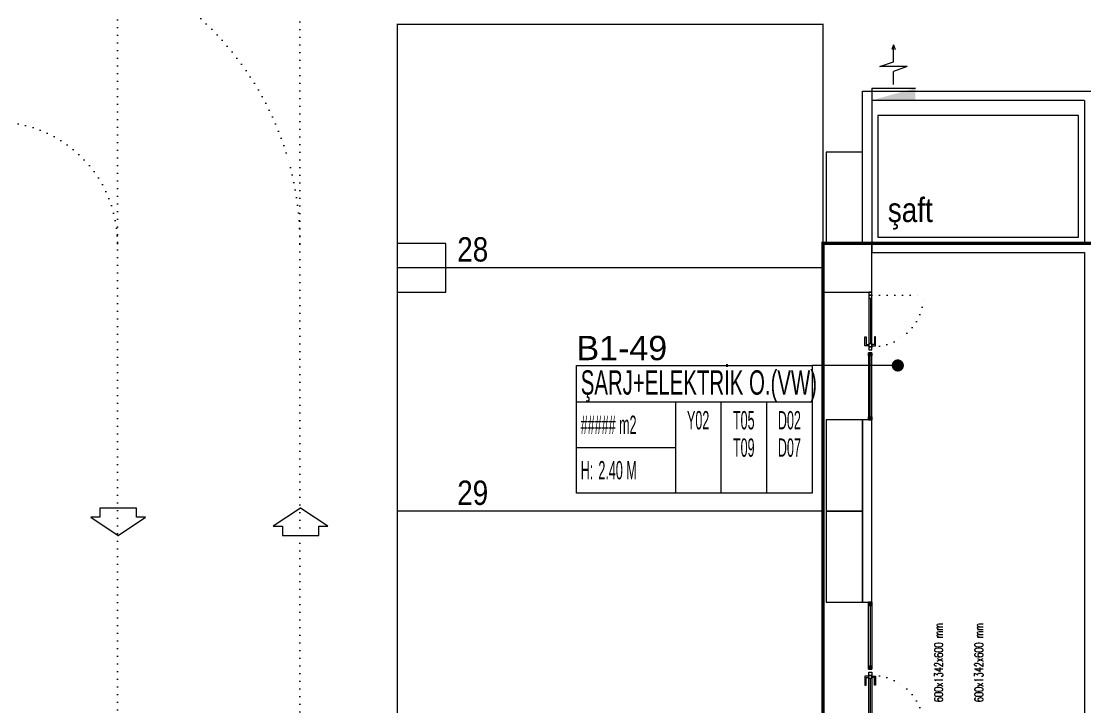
# Model space of a CAD drawing. Header units: metres. Extents: x -17822 to 152406, y -4219 to 19791.
# Drawn here: x 58342 to 60090, y 3318 to 4445 of the extents above; entities that cross this region are included whole.
import ezdxf
from ezdxf.enums import TextEntityAlignment as Align

# ---------------------------------------------------------------- set-up
doc = ezdxf.new("R2010")
doc.units = ezdxf.units.M
doc.header["$LTSCALE"] = 100
doc.header["$MEASUREMENT"] = 0
doc.linetypes.add('DOT2', pattern=[0.125, 0, -0.125])
doc.linetypes.add('HIDDEN', pattern=[0.375, 0.25, -0.125])
doc.layers.get('0').update_dxf_attribs({"color": 9, "lineweight": 9})
for name, color, linetype, lineweight in [('00', 9, 'Continuous', 9), ('01', 9, 'Continuous', 9), ('05', 9, 'Continuous', 9), ('06B', 9, 'Continuous', 9), ('06D', 9, 'Continuous', 9), ('10', 9, 'Continuous', 9), ('15', 9, 'Continuous', 9), ('20', 9, 'DOT2', 9), ('21', 9, 'Continuous', 9), ('21_mahal200', 9, 'Continuous', 9), ('32-ekipman', 9, 'Continuous', 9), ('E-AYDINLATMA VE PRİZ PANOSU', 7, 'Continuous', 30)]:
    doc.layers.add(name, color=color, linetype=linetype, lineweight=lineweight)
doc.styles.add('Arial', font='arial.ttf', dxfattribs={"height": 2.5})
doc.styles.add('E-YAZI', font='txttw.shx')
doc.styles.add('MuuM_TEXT-STANDART', font='ARIALN.TTF')
doc.dimstyles.new('MuuM_DIM200', dxfattribs={"dimscale": 20, "dimtxt": 2, "dimasz": 1, "dimexe": 1, "dimexo": 1, "dimgap": 1, "dimtad": 1, "dimdec": 1, "dimrnd": 0.5, "dimdsep": 46, "dimtxsty": 'MuuM_TEXT-STANDART', "dimblk": 'ARCHTICK', "dimcen": 0, "dimdle": 0.15, "dimclrd": 256, "dimclre": 256, "dimclrt": 256, "dimadec": 0, "dimazin": 0, "dimtfac": 5, "dimtdec": 1, "dimtix": 1, "dimtmove": 2, "dimatfit": 3, "dimldrblk": 'DOT', "dimfxl": 3, "dimfxlon": 1, "dimtolj": 1, "dimlwd": -1, "dimlwe": -1, "dimarcsym": 0})

# ---------------------------------------------------------------- blocks, each defined once
blk = doc.blocks.new('p-kolon_80x80')
blk.add_lwpolyline([(-40, -40), (40, -40), (40, 40), (-40, 40)], close=True)
blk = doc.blocks.new('1.bod.mimari.elk')
at = {"layer": '01'}
for p in [(3000, -4590), (3700, -4590)]:
    blk.add_blockref('p-kolon_80x80', p, dxfattribs=at)
blk = doc.blocks.new('p-işyeri')
at = {"color": 0, "const_width": 2}
blk.add_lwpolyline([(200, 0), (200, 700), (-200, 700), (-200, 0)], close=True, dxfattribs=at)
blk = doc.blocks.new('prf-10x10')
blk.add_lwpolyline([(-5, -5), (5, -5), (5, 5), (-5, 5)], close=True)
at = {"color": 255}
blk.add_solid([(-5, -5), (5, -5), (-5, 5), (5, 5)], dxfattribs=at)
at = {"layer": '10'}
blk.add_point((0, 0), dxfattribs=at)
blk = doc.blocks.new('*U479')
at = {"layer": '06D'}
blk.add_lwpolyline([(-2.5, 110), (2.5, 110), (2.5, 0), (-2.5, 0)], close=True, dxfattribs=at)
at = {"layer": '15'}
blk.add_lwpolyline([(0, 105), (0, 5)], dxfattribs=at)
at = {"layer": '10', "xscale": 0.5, "yscale": 0.5, "rotation": 90}
for p in [(0, 107.5), (0, 2.5)]:
    blk.add_blockref('prf-10x10', p, dxfattribs=at)
blk = doc.blocks.new('p-al-01')
at = {"layer": '06B'}
for points in [[(27, 4.3), (27, 10.6), (42, 10.6), (42, 8.7), (29.3, 8.7), (29.3, 8.7), (29.3, 4.3), (27, 4.3)], [(27, -0.7), (27, -6.9), (42, -6.9), (42, -5), (29.3, -5), (29.3, -5), (29.3, -0.7), (27, -0.7)]]:
    blk.add_lwpolyline(points, dxfattribs=at)
at = {"layer": '06D'}
for p, q in [((115.7, 4.3), (28.8, 4.3)), ((28.8, -0.7), (115.7, -0.7))]:
    blk.add_line(p, q, dxfattribs=at)
at = {"layer": '10'}
for points in [[(25.7, -0.7), (25.7, 4.3), (20.7, 4.3), (20.7, -0.7)], [(30.7, -0.7), (30.7, 4.3), (25.7, 4.3), (25.7, -0.7)], [(110.7, -0.7), (110.7, 4.3), (105.7, 4.3), (105.7, -0.7)], [(115.7, -0.7), (115.7, 4.3), (110.7, 4.3), (110.7, -0.7)]]:
    blk.add_lwpolyline(points, close=True, dxfattribs=at)
at = {"layer": '15'}
blk.add_lwpolyline([(105.7, 1.8), (30.7, 1.8)], dxfattribs=at)
at = {"layer": '20'}
blk.add_lwpolyline([(110.7, -0.7), (110.7, -85.7)], dxfattribs=at)
blk.add_arc((110.7, -0.7), 85, 180, 270, dxfattribs=at)
blk = doc.blocks.new('YD-72-20')
at = {"linetype": 'Continuous'}
for p, q in [((0, 0.714), (-0.028, 0.634)), ((0, 0.714), (0.028, 0.634)), ((0, 0.434), (0, 0.714)), ((-0.225, 0.355), (0.225, 0.355)), ((-0.225, 0.355), (0, 0.276)), ((0.225, 0.355), (0, 0.434)), ((0, 0.058), (0, 0.276)), ((0.36, 0), (-0.36, 0)), ((0.36, 0), (0.36, -0.2))]:
    blk.add_line(p, q, dxfattribs=at)
blk.add_solid([(0.36, -0.2), (-0.36, 0), (-0.36, -0.2)])
blk = doc.blocks.new('b1 yan.dol')
at = {"xscale": -100, "yscale": 100, "zscale": 100}
blk.add_blockref('YD-72-20', (59776, -15176.4), dxfattribs=at)
blk = doc.blocks.new('0_arrow1')
at = {"linetype": 'ByBlock', "lineweight": -2}
blk.add_lwpolyline([(15, -22.5), (-15, -22.5), (-15, -15), (-22.5, -15), (0, 0), (22.5, -15), (15, -15)], close=True, dxfattribs=at)
blk.add_point((0, 0))
blk = doc.blocks.new('p-birim')
blk.add_lwpolyline([(0, 0), (1, 0), (1, 1), (0, 1)], close=True)
blk = doc.blocks.new('0_roomno2')
blk.add_lwpolyline([(19.375, -10.5), (0, -10.5), (0, 0), (19.375, 0)], close=True)
for points in [[(0, -3), (19.375, -3)], [(8.125, -3), (8.125, -10.5)], [(11.875, -3), (11.875, -10.5)], [(15.625, -3), (15.625, -10.5)], [(0, -6.75), (8.125, -6.75)]]:
    blk.add_lwpolyline(points)
at = {"style": 'MuuM_TEXT-STANDART', "width": 0.6}
blk.add_text('H:', height=1.5, dxfattribs=at).set_placement((0.35, -8.608), align=Align.MIDDLE_LEFT)
at = {"style": 'Arial'}
blk.add_attdef('ODANO', (0, 1.17), '', height=2, dxfattribs=at)
blk.add_attdef('MEKANADI', text='', height=2, dxfattribs=at).set_placement((0.35, -3), align=Align.BOTTOM_LEFT)
at = {"style": 'MuuM_TEXT-STANDART', "width": 0.6}
for tag, p in [('M2', (0.35, -4.875)), ('TEMIZTAVANYUKSEKLIGI', (1.8, -8.608))]:
    blk.add_attdef(tag, text='', height=1.5, dxfattribs=at).set_placement(p, align=Align.MIDDLE_LEFT)
for tag, p in [('YER01', (10, -4.5)), ('TAVAN01', (13.75, -4.5)), ('DUVAR01', (17.5, -4.5)), ('YER02', (10, -6.75)), ('TAVAN02', (13.75, -6.75)), ('DUVAR02', (17.5, -6.75)), ('YER03', (10, -9)), ('TAVAN03', (13.75, -9)), ('DUVAR03', (17.5, -9))]:
    blk.add_attdef(tag, text='', height=1.5, dxfattribs=at).set_placement(p, align=Align.MIDDLE_CENTER)
blk = doc.blocks.new('_ArchTick')
at = {"color": 0, "linetype": 'ByBlock', "const_width": 0.15}
blk.add_lwpolyline([(-0.5, -0.5), (0.5, 0.5)], dxfattribs=at)
blk = doc.blocks.new('_Dot')
at = {"color": 0, "linetype": 'ByBlock', "lineweight": -2}
blk.add_line((-0.5, 0), (-1, 0), dxfattribs=at)
at = {"color": 0, "linetype": 'ByBlock', "const_width": 0.5}
blk.add_lwpolyline([(-0.25, 0, 1), (0.25, 0, 1)], format="xyb", close=True, dxfattribs=at)
blk = doc.blocks.new('1.bod.mimari1.elk')
at = {"layer": '00'}
for points in [[(3725, -4550), (3725, -4300), (4440, -4300)], [(4090, -4315), (4090, -4550), (3740, -4550), (3740, -4565), (4090, -4565), (4090, -4970), (4090, -4970), (4090, -4970), (4090, -4985), (4090, -4985), (4090, -4985), (4090, -5350)], [(4090, -4315), (3740, -4315), (3740, -4550)]]:
    blk.add_lwpolyline(points, dxfattribs=at)
blk.add_lwpolyline([(3725, -5140), (3740, -5140), (3740, -4840), (3725, -4840)], close=True, dxfattribs=at)
at = {"layer": '06D', "linetype": 'DOT2'}
for points in [[(2500, -1650), (2500, -7740, 0.4142136), (3100, -8340), (12425, -8340)], [(2800, -1678.64), (2800, -7740, 0.4142136), (3100, -8040), (11395.6, -8040)]]:
    blk.add_lwpolyline(points, format="xyb", dxfattribs=at)
at = {"layer": '06D'}
blk.add_lwpolyline([(3750, -4540), (4080, -4540), (4080, -4340), (3750, -4340)], close=True, dxfattribs=at)
at = {"layer": '06D', "linetype": 'DOT2'}
for radius in [500, 200]:
    blk.add_arc((2300, -4550), radius, 0, 90, dxfattribs=at)
at = {"layer": '20', "ltscale": 2, "const_width": 5}
blk.add_lwpolyline([(4440, -7830), (3660, -7830), (3660, -4550), (4440, -4550)], close=True, dxfattribs=at)
at = {"rotation": 90.00000000000001}
blk.add_blockref('p-al-01', (3739.6, -4745.67), dxfattribs=at)
at = {"xscale": -1}
for name, p, rotation in [('*U479', (3737.5, -4730), 180), ('p-al-01', (3739.6, -5234.33), 90)]:
    blk.add_blockref(name, p, dxfattribs=dict(at, rotation=rotation))
blk.add_blockref('*U479', (3737.5, -5250))
at = {"layer": '05', "xscale": 60.00000000000003, "yscale": 150}
for p in [(3665, -4550), (3665, -4990), (3665, -5140)]:
    blk.add_blockref('p-birim', p, dxfattribs=at)
at = {"layer": '06D', "color": 89, "linetype": 'HIDDEN', "true_color": 0x2e4d23, "rotation": 90}
for p in [(3660, -4390), (3660, -4790), (3660, -5190)]:
    blk.add_blockref('p-işyeri', p, dxfattribs=at)
at = {"layer": '06D', "xscale": -2, "yscale": 2, "zscale": 2, "rotation": 180}
blk.add_blockref('0_arrow1', (2501.16, -5030), dxfattribs=at)
at = {"layer": '06D', "xscale": -2, "yscale": 2, "zscale": 2}
blk.add_blockref('0_arrow1', (2801.16, -4985), dxfattribs=at)
at = {"layer": '21_mahal200'}
ref = blk.add_blockref('0_roomno2', (3254.7, -4750.67), dxfattribs=dict(at, xscale=20, yscale=20, zscale=20))
ref.add_attrib('ODANO', 'B1-49', (3254.7, -4742.03), dxfattribs={"layer": '0', "height": 40, "style": 'Arial'})
ref.add_attrib('MEKANADI', 'ŞARJ+ELEKTRİK O.(VW)', dxfattribs={"layer": '0', "height": 40, "style": 'Arial', "width": 0.6}).set_placement((3261.7, -4810.67), align=Align.BOTTOM_LEFT)
ref.add_attrib('M2', '##### m2', dxfattribs={"layer": '0', "height": 30, "style": 'MuuM_TEXT-STANDART', "width": 0.6}).set_placement((3261.7, -4848.17), align=Align.MIDDLE_LEFT)
ref.add_attrib('TEMIZTAVANYUKSEKLIGI', '2.40 M', dxfattribs={"layer": '0', "height": 30, "style": 'MuuM_TEXT-STANDART', "width": 0.6}).set_placement((3290.7, -4922.83), align=Align.MIDDLE_LEFT)
ref.add_attrib('YER01', 'Y02', dxfattribs={"layer": '0', "height": 30, "style": 'MuuM_TEXT-STANDART', "width": 0.6}).set_placement((3454.7, -4840.67), align=Align.MIDDLE_CENTER)
ref.add_attrib('TAVAN01', 'T05', dxfattribs={"layer": '0', "height": 30, "style": 'MuuM_TEXT-STANDART', "width": 0.6}).set_placement((3529.7, -4840.67), align=Align.MIDDLE_CENTER)
ref.add_attrib('DUVAR01', 'D02', dxfattribs={"layer": '0', "height": 30, "style": 'MuuM_TEXT-STANDART', "width": 0.6}).set_placement((3604.7, -4840.67), align=Align.MIDDLE_CENTER)
ref.add_attrib('TAVAN02', 'T09', dxfattribs={"layer": '0', "height": 30, "style": 'MuuM_TEXT-STANDART', "width": 0.6}).set_placement((3529.7, -4885.67), align=Align.MIDDLE_CENTER)
ref.add_attrib('DUVAR02', 'D07', dxfattribs={"layer": '0', "height": 30, "style": 'MuuM_TEXT-STANDART', "width": 0.6}).set_placement((3604.7, -4885.67), align=Align.MIDDLE_CENTER)
at = {"layer": '32-ekipman'}
blk.add_blockref('b1 yan.dol', (-56000, 10881.42), dxfattribs=at)
at = {"layer": '21', "style": 'MuuM_TEXT-STANDART'}
blk.add_text('şaft ', height=40, dxfattribs=at).set_placement((3766.55, -4515))
for s, p in [('28', (3058.62, -4591.88)), ('29', (3058.62, -4991.88))]:
    blk.add_text(s, height=40, dxfattribs=at).set_placement(p, align=Align.BOTTOM_LEFT)
at = {"layer": '21_mahal200'}
blk.add_leader([(3782.97, -4750.67), (3642.2, -4750.67)], dimstyle='MuuM_DIM200', override={"dimasz": 1, "dimfxl": 10}, dxfattribs=at)

msp = doc.modelspace()

# ---------------------------------------------------------------- block references
at = {"layer": '06D'}
for name in ['1.bod.mimari.elk', '1.bod.mimari1.elk']:
    msp.add_blockref(name, (56000, 8630), dxfattribs=at)

# ---------------------------------------------------------------- texts
at = {"layer": 'E-AYDINLATMA VE PRİZ PANOSU', "color": 4, "style": 'E-YAZI', "width": 0.7}
for p in [(59857.06, 3325.91), (59923.29, 3325.91)]:
    msp.add_text('600x1342x600 mm', height=14, rotation=90, dxfattribs=at).set_placement(p)

doc.saveas('drawing.dxf')
